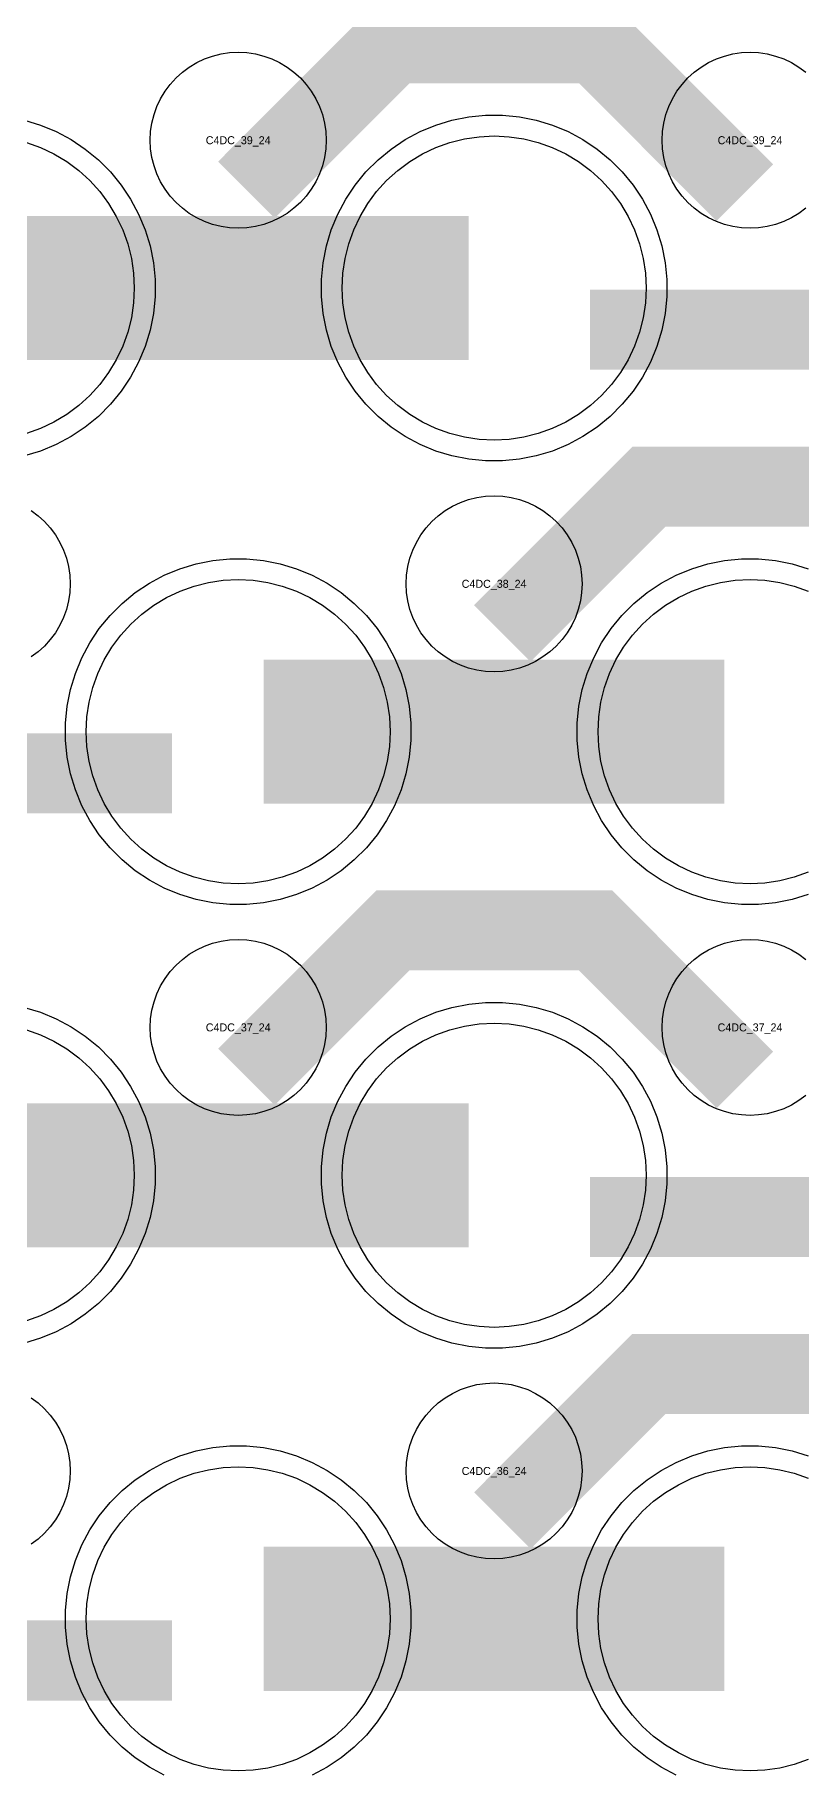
# Model space of a CAD drawing. Extents: x -11880 to 11880, y -14992 to 14992.
# Drawn here: x -4384 to -4144, y -9900 to -9356 of the extents above; entities that cross this region are included whole.
import ezdxf
from ezdxf.enums import TextEntityAlignment as Align

# ---------------------------------------------------------------- set-up
doc = ezdxf.new("R2010")
doc.units = 0
doc.header["$MEASUREMENT"] = 0
for name, color, linetype in [('GDS_775_DT_237', 138, 'CONTINUOUS'), ('RDL1_FS', 34, 'CONTINUOUS'), ('RDL_BS', 160, 'CONTINUOUS')]:
    doc.layers.add(name, color=color, linetype=linetype)

msp = doc.modelspace()

# ---------------------------------------------------------------- linework, layer by layer
at = {"layer": 'RDL1_FS', "color": 240, "true_color": 0xed1f24}
for points in [[(-4240, -9483.074), (-4244.657, -9482.845), (-4249.268, -9482.161), (-4253.791, -9481.029), (-4258.181, -9479.457), (-4262.395, -9477.465), (-4266.395, -9475.067), (-4270.14, -9472.289), (-4273.594, -9469.159), (-4276.724, -9465.705), (-4279.502, -9461.96), (-4281.9, -9457.96), (-4283.892, -9453.746), (-4285.464, -9449.356), (-4286.596, -9444.833), (-4287.28, -9440.222), (-4287.509, -9435.565), (-4287.28, -9430.908), (-4286.596, -9426.297), (-4285.464, -9421.774), (-4283.892, -9417.384), (-4281.9, -9413.17), (-4279.502, -9409.17), (-4276.724, -9405.425), (-4273.594, -9401.971), (-4270.14, -9398.841), (-4266.395, -9396.063), (-4262.395, -9393.665), (-4258.181, -9391.673), (-4253.791, -9390.101), (-4249.268, -9388.969), (-4244.657, -9388.285), (-4240, -9388.056), (-4235.343, -9388.285), (-4230.732, -9388.969), (-4226.209, -9390.101), (-4221.819, -9391.673), (-4217.605, -9393.665), (-4213.605, -9396.063), (-4209.86, -9398.841), (-4206.406, -9401.971), (-4203.276, -9405.425), (-4200.498, -9409.17), (-4198.1, -9413.17), (-4196.108, -9417.384), (-4194.536, -9421.774), (-4193.404, -9426.297), (-4192.72, -9430.908), (-4192.491, -9435.565), (-4192.72, -9440.222), (-4193.404, -9444.833), (-4194.536, -9449.356), (-4196.108, -9453.746), (-4198.1, -9457.96), (-4200.498, -9461.96), (-4203.276, -9465.705), (-4206.406, -9469.159), (-4209.86, -9472.289), (-4213.605, -9475.067), (-4217.605, -9477.465), (-4221.819, -9479.457), (-4226.209, -9481.029), (-4230.732, -9482.161), (-4235.343, -9482.845)], [(-4320, -9898.769), (-4324.657, -9898.54), (-4329.268, -9897.856), (-4333.791, -9896.724), (-4338.181, -9895.152), (-4342.395, -9893.16), (-4346.395, -9890.762), (-4350.14, -9887.984), (-4353.594, -9884.854), (-4356.724, -9881.4), (-4359.502, -9877.655), (-4361.9, -9873.655), (-4363.892, -9869.441), (-4365.464, -9865.051), (-4366.596, -9860.528), (-4367.28, -9855.917), (-4367.509, -9851.26), (-4367.28, -9846.603), (-4366.596, -9841.992), (-4365.464, -9837.469), (-4363.892, -9833.079), (-4361.9, -9828.865), (-4359.502, -9824.865), (-4356.724, -9821.12), (-4353.594, -9817.666), (-4350.14, -9814.536), (-4346.395, -9811.758), (-4342.395, -9809.36), (-4338.181, -9807.368), (-4333.791, -9805.796), (-4329.268, -9804.664), (-4324.657, -9803.98), (-4320, -9803.751), (-4315.343, -9803.98), (-4310.732, -9804.664), (-4306.209, -9805.796), (-4301.819, -9807.368), (-4297.605, -9809.36), (-4293.605, -9811.758), (-4289.86, -9814.536), (-4286.406, -9817.666), (-4283.276, -9821.12), (-4280.498, -9824.865), (-4278.1, -9828.865), (-4276.108, -9833.079), (-4274.536, -9837.469), (-4273.404, -9841.992), (-4272.72, -9846.603), (-4272.491, -9851.26), (-4272.72, -9855.917), (-4273.404, -9860.528), (-4274.536, -9865.051), (-4276.108, -9869.441), (-4278.1, -9873.655), (-4280.498, -9877.655), (-4283.276, -9881.4), (-4286.406, -9884.854), (-4289.86, -9887.984), (-4293.605, -9890.762), (-4297.605, -9893.16), (-4301.819, -9895.152), (-4306.209, -9896.724), (-4310.732, -9897.856), (-4315.343, -9898.54)]]:
    msp.add_lwpolyline(points, close=True, dxfattribs=at)
for points in [[(-4386.209, -9390.101), (-4381.819, -9391.673), (-4377.605, -9393.665), (-4373.605, -9396.063), (-4369.86, -9398.841), (-4366.406, -9401.971), (-4363.276, -9405.425), (-4360.498, -9409.17), (-4358.1, -9413.17), (-4356.108, -9417.384), (-4354.536, -9421.774), (-4353.404, -9426.297), (-4352.72, -9430.908), (-4352.491, -9435.565), (-4352.72, -9440.222), (-4353.404, -9444.833), (-4354.536, -9449.356), (-4356.108, -9453.746), (-4358.1, -9457.96), (-4360.498, -9461.96), (-4363.276, -9465.705), (-4366.406, -9469.159), (-4369.86, -9472.289), (-4373.605, -9475.067), (-4377.605, -9477.465), (-4381.819, -9479.457), (-4386.209, -9481.029)], [(-4141.819, -9895.152), (-4146.209, -9896.724), (-4150.732, -9897.856), (-4155.343, -9898.54), (-4160, -9898.769), (-4164.657, -9898.54), (-4169.268, -9897.856), (-4173.791, -9896.724), (-4178.181, -9895.152), (-4182.395, -9893.16), (-4186.395, -9890.762), (-4190.14, -9887.984), (-4193.594, -9884.854), (-4196.724, -9881.4), (-4199.502, -9877.655), (-4201.9, -9873.655), (-4203.892, -9869.441), (-4205.464, -9865.051), (-4206.596, -9860.528), (-4207.28, -9855.917), (-4207.509, -9851.26), (-4207.28, -9846.603), (-4206.596, -9841.992), (-4205.464, -9837.469), (-4203.892, -9833.079), (-4201.9, -9828.865), (-4199.502, -9824.865), (-4196.724, -9821.12), (-4193.594, -9817.666), (-4190.14, -9814.536), (-4186.395, -9811.758), (-4182.395, -9809.36), (-4178.181, -9807.368), (-4173.791, -9805.796), (-4169.268, -9804.664), (-4164.657, -9803.98), (-4160, -9803.751), (-4155.343, -9803.98), (-4150.732, -9804.664), (-4146.209, -9805.796), (-4141.819, -9807.368)]]:
    msp.add_lwpolyline(points, dxfattribs=at)
for points in [[(-4391.998, -9435.565, 45, 45, 0), (-4319.998, -9435.565, 45, 45, 0)], [(-4319.998, -9435.565, 45, 45, 0), (-4247.998, -9435.565, 45, 45, 0)], [(-4311.998, -9851.26, 45, 45, 0), (-4239.998, -9851.26, 45, 45, 0)], [(-4239.998, -9851.26, 45, 45, 0), (-4167.998, -9851.26, 45, 45, 0)]]:
    msp.add_lwpolyline(points, format="xyseb", dxfattribs=at)
at = {"layer": 'RDL1_FS'}
for points in [[(-4320, -9621.639), (-4324.657, -9621.41), (-4329.268, -9620.726), (-4333.791, -9619.594), (-4338.181, -9618.022), (-4342.395, -9616.03), (-4346.395, -9613.632), (-4350.14, -9610.854), (-4353.594, -9607.724), (-4356.724, -9604.27), (-4359.502, -9600.525), (-4361.9, -9596.525), (-4363.892, -9592.311), (-4365.464, -9587.921), (-4366.596, -9583.398), (-4367.28, -9578.787), (-4367.509, -9574.13), (-4367.28, -9569.473), (-4366.596, -9564.862), (-4365.464, -9560.339), (-4363.892, -9555.949), (-4361.9, -9551.735), (-4359.502, -9547.735), (-4356.724, -9543.99), (-4353.594, -9540.536), (-4350.14, -9537.406), (-4346.395, -9534.628), (-4342.395, -9532.23), (-4338.181, -9530.238), (-4333.791, -9528.666), (-4329.268, -9527.534), (-4324.657, -9526.85), (-4320, -9526.621), (-4315.343, -9526.85), (-4310.732, -9527.534), (-4306.209, -9528.666), (-4301.819, -9530.238), (-4297.605, -9532.23), (-4293.605, -9534.628), (-4289.86, -9537.406), (-4286.406, -9540.536), (-4283.276, -9543.99), (-4280.498, -9547.735), (-4278.1, -9551.735), (-4276.108, -9555.949), (-4274.536, -9560.339), (-4273.404, -9564.862), (-4272.72, -9569.473), (-4272.491, -9574.13), (-4272.72, -9578.787), (-4273.404, -9583.398), (-4274.536, -9587.921), (-4276.108, -9592.311), (-4278.1, -9596.525), (-4280.498, -9600.525), (-4283.276, -9604.27), (-4286.406, -9607.724), (-4289.86, -9610.854), (-4293.605, -9613.632), (-4297.605, -9616.03), (-4301.819, -9618.022), (-4306.209, -9619.594), (-4310.732, -9620.726), (-4315.343, -9621.41)], [(-4240, -9760.204), (-4244.657, -9759.975), (-4249.268, -9759.291), (-4253.791, -9758.159), (-4258.181, -9756.587), (-4262.395, -9754.595), (-4266.395, -9752.197), (-4270.14, -9749.419), (-4273.594, -9746.289), (-4276.724, -9742.835), (-4279.502, -9739.09), (-4281.9, -9735.09), (-4283.892, -9730.876), (-4285.464, -9726.486), (-4286.596, -9721.963), (-4287.28, -9717.352), (-4287.509, -9712.695), (-4287.28, -9708.038), (-4286.596, -9703.427), (-4285.464, -9698.904), (-4283.892, -9694.514), (-4281.9, -9690.3), (-4279.502, -9686.3), (-4276.724, -9682.555), (-4273.594, -9679.101), (-4270.14, -9675.971), (-4266.395, -9673.193), (-4262.395, -9670.795), (-4258.181, -9668.803), (-4253.791, -9667.231), (-4249.268, -9666.099), (-4244.657, -9665.415), (-4240, -9665.186), (-4235.343, -9665.415), (-4230.732, -9666.099), (-4226.209, -9667.231), (-4221.819, -9668.803), (-4217.605, -9670.795), (-4213.605, -9673.193), (-4209.86, -9675.971), (-4206.406, -9679.101), (-4203.276, -9682.555), (-4200.498, -9686.3), (-4198.1, -9690.3), (-4196.108, -9694.514), (-4194.536, -9698.904), (-4193.404, -9703.427), (-4192.72, -9708.038), (-4192.491, -9712.695), (-4192.72, -9717.352), (-4193.404, -9721.963), (-4194.536, -9726.486), (-4196.108, -9730.876), (-4198.1, -9735.09), (-4200.498, -9739.09), (-4203.276, -9742.835), (-4206.406, -9746.289), (-4209.86, -9749.419), (-4213.605, -9752.197), (-4217.605, -9754.595), (-4221.819, -9756.587), (-4226.209, -9758.159), (-4230.732, -9759.291), (-4235.343, -9759.975)]]:
    msp.add_lwpolyline(points, close=True, dxfattribs=at)
for points in [[(-4141.819, -9618.022), (-4146.209, -9619.594), (-4150.732, -9620.726), (-4155.343, -9621.41), (-4160, -9621.639), (-4164.657, -9621.41), (-4169.268, -9620.726), (-4173.791, -9619.594), (-4178.181, -9618.022), (-4182.395, -9616.03), (-4186.395, -9613.632), (-4190.14, -9610.854), (-4193.594, -9607.724), (-4196.724, -9604.27), (-4199.502, -9600.525), (-4201.9, -9596.525), (-4203.892, -9592.311), (-4205.464, -9587.921), (-4206.596, -9583.398), (-4207.28, -9578.787), (-4207.509, -9574.13), (-4207.28, -9569.473), (-4206.596, -9564.862), (-4205.464, -9560.339), (-4203.892, -9555.949), (-4201.9, -9551.735), (-4199.502, -9547.735), (-4196.724, -9543.99), (-4193.594, -9540.536), (-4190.14, -9537.406), (-4186.395, -9534.628), (-4182.395, -9532.23), (-4178.181, -9530.238), (-4173.791, -9528.666), (-4169.268, -9527.534), (-4164.657, -9526.85), (-4160, -9526.621), (-4155.343, -9526.85), (-4150.732, -9527.534), (-4146.209, -9528.666), (-4141.819, -9530.238)], [(-4386.209, -9667.231), (-4381.819, -9668.803), (-4377.605, -9670.795), (-4373.605, -9673.193), (-4369.86, -9675.971), (-4366.406, -9679.101), (-4363.276, -9682.555), (-4360.498, -9686.3), (-4358.1, -9690.3), (-4356.108, -9694.514), (-4354.536, -9698.904), (-4353.404, -9703.427), (-4352.72, -9708.038), (-4352.491, -9712.695), (-4352.72, -9717.352), (-4353.404, -9721.963), (-4354.536, -9726.486), (-4356.108, -9730.876), (-4358.1, -9735.09), (-4360.498, -9739.09), (-4363.276, -9742.835), (-4366.406, -9746.289), (-4369.86, -9749.419), (-4373.605, -9752.197), (-4377.605, -9754.595), (-4381.819, -9756.587), (-4386.209, -9758.159)]]:
    msp.add_lwpolyline(points, dxfattribs=at)
for points in [[(-4311.998, -9574.13, 45, 45, 0), (-4239.998, -9574.13, 45, 45, 0)], [(-4239.998, -9574.13, 45, 45, 0), (-4167.998, -9574.13, 45, 45, 0)], [(-4391.998, -9712.695, 45, 45, 0), (-4319.998, -9712.695, 45, 45, 0)], [(-4319.998, -9712.695, 45, 45, 0), (-4247.998, -9712.695, 45, 45, 0)]]:
    msp.add_lwpolyline(points, format="xyseb", dxfattribs=at)
at = {"layer": 'RDL_BS'}
for points in [[(-4317.438, -9404.879, 25, 25, 0), (-4271.623, -9359.064, 25, 25, 0), (-4238.07, -9359.064, 25, 25, 0)], [(-4161.599, -9405.778, 25, 25, 0), (-4208.313, -9359.064, 25, 25, 0), (-4238.071, -9359.064, 25, 25, 0)], [(-4237.438, -9543.444, 25, 25, 0), (-4191.623, -9497.629, 25, 25, 0), (-4158.07, -9497.629, 25, 25, 0)], [(-4081.599, -9544.343, 25, 25, 0), (-4128.313, -9497.629, 25, 25, 0), (-4158.071, -9497.629, 25, 25, 0)], [(-4449.984, -9587.143, 25, 25, 0), (-4340.719, -9587.143, 25, 25, 0)], [(-4317.438, -9682.009, 25, 25, 0), (-4271.623, -9636.194, 25, 25, 0), (-4238.07, -9636.194, 25, 25, 0)], [(-4161.599, -9682.908, 25, 25, 0), (-4208.313, -9636.194, 25, 25, 0), (-4238.071, -9636.194, 25, 25, 0)], [(-4209.984, -9725.708, 25, 25, 0), (-4100.719, -9725.708, 25, 25, 0)], [(-4237.438, -9820.574, 25, 25, 0), (-4191.623, -9774.759, 25, 25, 0), (-4158.07, -9774.759, 25, 25, 0)], [(-4081.599, -9821.473, 25, 25, 0), (-4128.313, -9774.759, 25, 25, 0), (-4158.071, -9774.759, 25, 25, 0)]]:
    msp.add_lwpolyline(points, format="xyseb", dxfattribs=at)
for points in [[(-4320, -9416.871), (-4322.693, -9416.739), (-4325.365, -9416.343), (-4327.984, -9415.686), (-4330.519, -9414.779), (-4332.956, -9413.627), (-4335.28, -9412.234), (-4337.443, -9410.631), (-4339.442, -9408.819), (-4341.254, -9406.82), (-4342.857, -9404.657), (-4344.25, -9402.333), (-4345.402, -9399.896), (-4346.309, -9397.361), (-4346.966, -9394.742), (-4347.362, -9392.07), (-4347.494, -9389.377), (-4347.362, -9386.684), (-4346.966, -9384.012), (-4346.309, -9381.393), (-4345.402, -9378.858), (-4344.25, -9376.421), (-4342.857, -9374.097), (-4341.254, -9371.934), (-4339.442, -9369.935), (-4337.443, -9368.123), (-4335.28, -9366.52), (-4332.956, -9365.127), (-4330.519, -9363.975), (-4327.984, -9363.068), (-4325.365, -9362.411), (-4322.693, -9362.015), (-4320, -9361.883), (-4317.307, -9362.015), (-4314.635, -9362.411), (-4312.016, -9363.068), (-4309.481, -9363.975), (-4307.044, -9365.127), (-4304.72, -9366.52), (-4302.557, -9368.123), (-4300.558, -9369.935), (-4298.746, -9371.934), (-4297.143, -9374.097), (-4295.75, -9376.421), (-4294.598, -9378.858), (-4293.691, -9381.393), (-4293.034, -9384.012), (-4292.638, -9386.684), (-4292.506, -9389.377), (-4292.638, -9392.07), (-4293.034, -9394.742), (-4293.691, -9397.361), (-4294.598, -9399.896), (-4295.75, -9402.333), (-4297.143, -9404.657), (-4298.746, -9406.82), (-4300.558, -9408.819), (-4302.557, -9410.631), (-4304.72, -9412.234), (-4307.044, -9413.627), (-4309.481, -9414.779), (-4312.016, -9415.686), (-4314.635, -9416.343), (-4317.307, -9416.739)], [(-4240, -9555.436), (-4242.693, -9555.304), (-4245.365, -9554.908), (-4247.984, -9554.251), (-4250.519, -9553.344), (-4252.956, -9552.192), (-4255.28, -9550.799), (-4257.443, -9549.196), (-4259.442, -9547.384), (-4261.254, -9545.385), (-4262.857, -9543.222), (-4264.25, -9540.898), (-4265.402, -9538.461), (-4266.309, -9535.926), (-4266.966, -9533.307), (-4267.362, -9530.635), (-4267.494, -9527.942), (-4267.362, -9525.249), (-4266.966, -9522.577), (-4266.309, -9519.958), (-4265.402, -9517.423), (-4264.25, -9514.986), (-4262.857, -9512.662), (-4261.254, -9510.499), (-4259.442, -9508.5), (-4257.443, -9506.688), (-4255.28, -9505.085), (-4252.956, -9503.692), (-4250.519, -9502.54), (-4247.984, -9501.633), (-4245.365, -9500.976), (-4242.693, -9500.58), (-4240, -9500.448), (-4237.307, -9500.58), (-4234.635, -9500.976), (-4232.016, -9501.633), (-4229.481, -9502.54), (-4227.044, -9503.692), (-4224.72, -9505.085), (-4222.557, -9506.688), (-4220.558, -9508.5), (-4218.746, -9510.499), (-4217.143, -9512.662), (-4215.75, -9514.986), (-4214.598, -9517.423), (-4213.691, -9519.958), (-4213.034, -9522.577), (-4212.638, -9525.249), (-4212.506, -9527.942), (-4212.638, -9530.635), (-4213.034, -9533.307), (-4213.691, -9535.926), (-4214.598, -9538.461), (-4215.75, -9540.898), (-4217.143, -9543.222), (-4218.746, -9545.385), (-4220.558, -9547.384), (-4222.557, -9549.196), (-4224.72, -9550.799), (-4227.044, -9552.192), (-4229.481, -9553.344), (-4232.016, -9554.251), (-4234.635, -9554.908), (-4237.307, -9555.304)], [(-4322.644, -9628.13), (-4327.938, -9627.613), (-4333.165, -9626.567), (-4338.205, -9625.036), (-4343.115, -9623.005), (-4347.777, -9620.513), (-4352.191, -9617.566), (-4356.292, -9614.204), (-4360.074, -9610.422), (-4363.436, -9606.321), (-4366.383, -9601.907), (-4368.875, -9597.245), (-4370.906, -9592.335), (-4372.437, -9587.295), (-4373.483, -9582.068), (-4374, -9576.774), (-4374, -9571.486), (-4373.483, -9566.192), (-4372.437, -9560.965), (-4370.906, -9555.925), (-4368.875, -9551.015), (-4366.383, -9546.353), (-4363.436, -9541.939), (-4360.074, -9537.838), (-4356.292, -9534.056), (-4352.191, -9530.694), (-4347.777, -9527.747), (-4343.115, -9525.255), (-4338.205, -9523.224), (-4333.165, -9521.693), (-4327.938, -9520.647), (-4322.644, -9520.13), (-4317.356, -9520.13), (-4312.062, -9520.647), (-4306.835, -9521.693), (-4301.795, -9523.224), (-4296.885, -9525.255), (-4292.223, -9527.747), (-4287.809, -9530.694), (-4283.708, -9534.056), (-4279.926, -9537.838), (-4276.564, -9541.939), (-4273.617, -9546.353), (-4271.125, -9551.015), (-4269.094, -9555.925), (-4267.563, -9560.965), (-4266.517, -9566.192), (-4266, -9571.486), (-4266, -9576.774), (-4266.517, -9582.068), (-4267.563, -9587.295), (-4269.094, -9592.335), (-4271.125, -9597.245), (-4273.617, -9601.907), (-4276.564, -9606.321), (-4279.926, -9610.422), (-4283.708, -9614.204), (-4287.809, -9617.566), (-4292.223, -9620.513), (-4296.885, -9623.005), (-4301.795, -9625.036), (-4306.835, -9626.567), (-4312.062, -9627.613), (-4317.356, -9628.13)], [(-4320, -9694.001), (-4322.693, -9693.869), (-4325.365, -9693.473), (-4327.984, -9692.816), (-4330.519, -9691.909), (-4332.956, -9690.757), (-4335.28, -9689.364), (-4337.443, -9687.761), (-4339.442, -9685.949), (-4341.254, -9683.95), (-4342.857, -9681.787), (-4344.25, -9679.463), (-4345.402, -9677.026), (-4346.309, -9674.491), (-4346.966, -9671.872), (-4347.362, -9669.2), (-4347.494, -9666.507), (-4347.362, -9663.814), (-4346.966, -9661.142), (-4346.309, -9658.523), (-4345.402, -9655.988), (-4344.25, -9653.551), (-4342.857, -9651.227), (-4341.254, -9649.064), (-4339.442, -9647.065), (-4337.443, -9645.253), (-4335.28, -9643.65), (-4332.956, -9642.257), (-4330.519, -9641.105), (-4327.984, -9640.198), (-4325.365, -9639.541), (-4322.693, -9639.145), (-4320, -9639.013), (-4317.307, -9639.145), (-4314.635, -9639.541), (-4312.016, -9640.198), (-4309.481, -9641.105), (-4307.044, -9642.257), (-4304.72, -9643.65), (-4302.557, -9645.253), (-4300.558, -9647.065), (-4298.746, -9649.064), (-4297.143, -9651.227), (-4295.75, -9653.551), (-4294.598, -9655.988), (-4293.691, -9658.523), (-4293.034, -9661.142), (-4292.638, -9663.814), (-4292.506, -9666.507), (-4292.638, -9669.2), (-4293.034, -9671.872), (-4293.691, -9674.491), (-4294.598, -9677.026), (-4295.75, -9679.463), (-4297.143, -9681.787), (-4298.746, -9683.95), (-4300.558, -9685.949), (-4302.557, -9687.761), (-4304.72, -9689.364), (-4307.044, -9690.757), (-4309.481, -9691.909), (-4312.016, -9692.816), (-4314.635, -9693.473), (-4317.307, -9693.869)], [(-4242.644, -9766.695), (-4247.938, -9766.178), (-4253.165, -9765.132), (-4258.205, -9763.601), (-4263.115, -9761.57), (-4267.777, -9759.078), (-4272.191, -9756.131), (-4276.292, -9752.769), (-4280.074, -9748.987), (-4283.436, -9744.886), (-4286.383, -9740.472), (-4288.875, -9735.81), (-4290.906, -9730.9), (-4292.437, -9725.86), (-4293.483, -9720.633), (-4294, -9715.339), (-4294, -9710.051), (-4293.483, -9704.757), (-4292.437, -9699.53), (-4290.906, -9694.49), (-4288.875, -9689.58), (-4286.383, -9684.918), (-4283.436, -9680.504), (-4280.074, -9676.403), (-4276.292, -9672.621), (-4272.191, -9669.259), (-4267.777, -9666.312), (-4263.115, -9663.82), (-4258.205, -9661.789), (-4253.165, -9660.258), (-4247.938, -9659.212), (-4242.644, -9658.695), (-4237.356, -9658.695), (-4232.062, -9659.212), (-4226.835, -9660.258), (-4221.795, -9661.789), (-4216.885, -9663.82), (-4212.223, -9666.312), (-4207.809, -9669.259), (-4203.708, -9672.621), (-4199.926, -9676.403), (-4196.564, -9680.504), (-4193.617, -9684.918), (-4191.125, -9689.58), (-4189.094, -9694.49), (-4187.563, -9699.53), (-4186.517, -9704.757), (-4186, -9710.051), (-4186, -9715.339), (-4186.517, -9720.633), (-4187.563, -9725.86), (-4189.094, -9730.9), (-4191.125, -9735.81), (-4193.617, -9740.472), (-4196.564, -9744.886), (-4199.926, -9748.987), (-4203.708, -9752.769), (-4207.809, -9756.131), (-4212.223, -9759.078), (-4216.885, -9761.57), (-4221.795, -9763.601), (-4226.835, -9765.132), (-4232.062, -9766.178), (-4237.356, -9766.695)], [(-4240, -9832.566), (-4242.693, -9832.434), (-4245.365, -9832.038), (-4247.984, -9831.381), (-4250.519, -9830.474), (-4252.956, -9829.322), (-4255.28, -9827.929), (-4257.443, -9826.326), (-4259.442, -9824.514), (-4261.254, -9822.515), (-4262.857, -9820.352), (-4264.25, -9818.028), (-4265.402, -9815.591), (-4266.309, -9813.056), (-4266.966, -9810.437), (-4267.362, -9807.765), (-4267.494, -9805.072), (-4267.362, -9802.379), (-4266.966, -9799.707), (-4266.309, -9797.088), (-4265.402, -9794.553), (-4264.25, -9792.116), (-4262.857, -9789.792), (-4261.254, -9787.629), (-4259.442, -9785.63), (-4257.443, -9783.818), (-4255.28, -9782.215), (-4252.956, -9780.822), (-4250.519, -9779.67), (-4247.984, -9778.763), (-4245.365, -9778.106), (-4242.693, -9777.71), (-4240, -9777.578), (-4237.307, -9777.71), (-4234.635, -9778.106), (-4232.016, -9778.763), (-4229.481, -9779.67), (-4227.044, -9780.822), (-4224.72, -9782.215), (-4222.557, -9783.818), (-4220.558, -9785.63), (-4218.746, -9787.629), (-4217.143, -9789.792), (-4215.75, -9792.116), (-4214.598, -9794.553), (-4213.691, -9797.088), (-4213.034, -9799.707), (-4212.638, -9802.379), (-4212.506, -9805.072), (-4212.638, -9807.765), (-4213.034, -9810.437), (-4213.691, -9813.056), (-4214.598, -9815.591), (-4215.75, -9818.028), (-4217.143, -9820.352), (-4218.746, -9822.515), (-4220.558, -9824.514), (-4222.557, -9826.326), (-4224.72, -9827.929), (-4227.044, -9829.322), (-4229.481, -9830.474), (-4232.016, -9831.381), (-4234.635, -9832.038), (-4237.307, -9832.434)]]:
    msp.add_lwpolyline(points, close=True, dxfattribs=at)
for points in [[(-4142.557, -9410.631), (-4144.72, -9412.234), (-4147.044, -9413.627), (-4149.481, -9414.779), (-4152.016, -9415.686), (-4154.635, -9416.343), (-4157.307, -9416.739), (-4160, -9416.871), (-4162.693, -9416.739), (-4165.365, -9416.343), (-4167.984, -9415.686), (-4170.519, -9414.779), (-4172.956, -9413.627), (-4175.28, -9412.234), (-4177.443, -9410.631), (-4179.442, -9408.819), (-4181.254, -9406.82), (-4182.857, -9404.657), (-4184.25, -9402.333), (-4185.402, -9399.896), (-4186.309, -9397.361), (-4186.966, -9394.742), (-4187.362, -9392.07), (-4187.494, -9389.377), (-4187.362, -9386.684), (-4186.966, -9384.012), (-4186.309, -9381.393), (-4185.402, -9378.858), (-4184.25, -9376.421), (-4182.857, -9374.097), (-4181.254, -9371.934), (-4179.442, -9369.935), (-4177.443, -9368.123), (-4175.28, -9366.52), (-4172.956, -9365.127), (-4170.519, -9363.975), (-4167.984, -9363.068), (-4165.365, -9362.411), (-4162.693, -9362.015), (-4160, -9361.883), (-4157.307, -9362.015), (-4154.635, -9362.411), (-4152.016, -9363.068), (-4149.481, -9363.975), (-4147.044, -9365.127), (-4144.72, -9366.52), (-4142.557, -9368.123)], [(-4384.72, -9505.085), (-4382.557, -9506.688), (-4380.558, -9508.5), (-4378.746, -9510.499), (-4377.143, -9512.662), (-4375.75, -9514.986), (-4374.598, -9517.423), (-4373.691, -9519.958), (-4373.034, -9522.577), (-4372.638, -9525.249), (-4372.506, -9527.942), (-4372.638, -9530.635), (-4373.034, -9533.307), (-4373.691, -9535.926), (-4374.598, -9538.461), (-4375.75, -9540.898), (-4377.143, -9543.222), (-4378.746, -9545.385), (-4380.558, -9547.384), (-4382.557, -9549.196), (-4384.72, -9550.799)], [(-4141.795, -9625.036), (-4146.835, -9626.567), (-4152.062, -9627.613), (-4157.356, -9628.13), (-4162.644, -9628.13), (-4167.938, -9627.613), (-4173.165, -9626.567), (-4178.205, -9625.036), (-4183.115, -9623.005), (-4187.777, -9620.513), (-4192.191, -9617.566), (-4196.292, -9614.204), (-4200.074, -9610.422), (-4203.436, -9606.321), (-4206.383, -9601.907), (-4208.875, -9597.245), (-4210.906, -9592.335), (-4212.437, -9587.295), (-4213.483, -9582.068), (-4214, -9576.774), (-4214, -9571.486), (-4213.483, -9566.192), (-4212.437, -9560.965), (-4210.906, -9555.925), (-4208.875, -9551.015), (-4206.383, -9546.353), (-4203.436, -9541.939), (-4200.074, -9537.838), (-4196.292, -9534.056), (-4192.191, -9530.694), (-4187.777, -9527.747), (-4183.115, -9525.255), (-4178.205, -9523.224), (-4173.165, -9521.693), (-4167.938, -9520.647), (-4162.644, -9520.13), (-4157.356, -9520.13), (-4152.062, -9520.647), (-4146.835, -9521.693), (-4141.795, -9523.224)], [(-4142.557, -9687.761), (-4144.72, -9689.364), (-4147.044, -9690.757), (-4149.481, -9691.909), (-4152.016, -9692.816), (-4154.635, -9693.473), (-4157.307, -9693.869), (-4160, -9694.001), (-4162.693, -9693.869), (-4165.365, -9693.473), (-4167.984, -9692.816), (-4170.519, -9691.909), (-4172.956, -9690.757), (-4175.28, -9689.364), (-4177.443, -9687.761), (-4179.442, -9685.949), (-4181.254, -9683.95), (-4182.857, -9681.787), (-4184.25, -9679.463), (-4185.402, -9677.026), (-4186.309, -9674.491), (-4186.966, -9671.872), (-4187.362, -9669.2), (-4187.494, -9666.507), (-4187.362, -9663.814), (-4186.966, -9661.142), (-4186.309, -9658.523), (-4185.402, -9655.988), (-4184.25, -9653.551), (-4182.857, -9651.227), (-4181.254, -9649.064), (-4179.442, -9647.065), (-4177.443, -9645.253), (-4175.28, -9643.65), (-4172.956, -9642.257), (-4170.519, -9641.105), (-4167.984, -9640.198), (-4165.365, -9639.541), (-4162.693, -9639.145), (-4160, -9639.013), (-4157.307, -9639.145), (-4154.635, -9639.541), (-4152.016, -9640.198), (-4149.481, -9641.105), (-4147.044, -9642.257), (-4144.72, -9643.65), (-4142.557, -9645.253)], [(-4386.835, -9660.258), (-4381.795, -9661.789), (-4376.885, -9663.82), (-4372.223, -9666.312), (-4367.809, -9669.259), (-4363.708, -9672.621), (-4359.926, -9676.403), (-4356.564, -9680.504), (-4353.617, -9684.918), (-4351.125, -9689.58), (-4349.094, -9694.49), (-4347.563, -9699.53), (-4346.517, -9704.757), (-4346, -9710.051), (-4346, -9715.339), (-4346.517, -9720.633), (-4347.563, -9725.86), (-4349.094, -9730.9), (-4351.125, -9735.81), (-4353.617, -9740.472), (-4356.564, -9744.886), (-4359.926, -9748.987), (-4363.708, -9752.769), (-4367.809, -9756.131), (-4372.223, -9759.078), (-4376.885, -9761.57), (-4381.795, -9763.601), (-4386.835, -9765.132)], [(-4384.72, -9782.215), (-4382.557, -9783.818), (-4380.558, -9785.63), (-4378.746, -9787.629), (-4377.143, -9789.792), (-4375.75, -9792.116), (-4374.598, -9794.553), (-4373.691, -9797.088), (-4373.034, -9799.707), (-4372.638, -9802.379), (-4372.506, -9805.072), (-4372.638, -9807.765), (-4373.034, -9810.437), (-4373.691, -9813.056), (-4374.598, -9815.591), (-4375.75, -9818.028), (-4377.143, -9820.352), (-4378.746, -9822.515), (-4380.558, -9824.514), (-4382.557, -9826.326), (-4384.72, -9827.929)]]:
    msp.add_lwpolyline(points, dxfattribs=at)
at = {"layer": 'RDL_BS', "color": 240, "true_color": 0xed1f24}
for points in [[(-4386.835, -9383.128), (-4381.795, -9384.659), (-4376.885, -9386.69), (-4372.223, -9389.182), (-4367.809, -9392.129), (-4363.708, -9395.491), (-4359.926, -9399.273), (-4356.564, -9403.374), (-4353.617, -9407.788), (-4351.125, -9412.45), (-4349.094, -9417.36), (-4347.563, -9422.4), (-4346.517, -9427.627), (-4346, -9432.921), (-4346, -9438.209), (-4346.517, -9443.503), (-4347.563, -9448.73), (-4349.094, -9453.77), (-4351.125, -9458.68), (-4353.617, -9463.342), (-4356.564, -9467.756), (-4359.926, -9471.857), (-4363.708, -9475.639), (-4367.809, -9479.001), (-4372.223, -9481.948), (-4376.885, -9484.44), (-4381.795, -9486.471), (-4386.835, -9488.002)], [(-4343.115, -9900.135), (-4347.777, -9897.643), (-4352.191, -9894.696), (-4356.292, -9891.334), (-4360.074, -9887.552), (-4363.436, -9883.451), (-4366.383, -9879.037), (-4368.875, -9874.375), (-4370.906, -9869.465), (-4372.437, -9864.425), (-4373.483, -9859.198), (-4374, -9853.904), (-4374, -9848.616), (-4373.483, -9843.322), (-4372.437, -9838.095), (-4370.906, -9833.055), (-4368.875, -9828.145), (-4366.383, -9823.483), (-4363.436, -9819.069), (-4360.074, -9814.968), (-4356.292, -9811.186), (-4352.191, -9807.824), (-4347.777, -9804.877), (-4343.115, -9802.385), (-4338.205, -9800.354), (-4333.165, -9798.823), (-4327.938, -9797.777), (-4322.644, -9797.26), (-4317.356, -9797.26), (-4312.062, -9797.777), (-4306.835, -9798.823), (-4301.795, -9800.354), (-4296.885, -9802.385), (-4292.223, -9804.877), (-4287.809, -9807.824), (-4283.708, -9811.186), (-4279.926, -9814.968), (-4276.564, -9819.069), (-4273.617, -9823.483), (-4271.125, -9828.145), (-4269.094, -9833.055), (-4267.563, -9838.095), (-4266.517, -9843.322), (-4266, -9848.616), (-4266, -9853.904), (-4266.517, -9859.198), (-4267.563, -9864.425), (-4269.094, -9869.465), (-4271.125, -9874.375), (-4273.617, -9879.037), (-4276.564, -9883.451), (-4279.926, -9887.552), (-4283.708, -9891.334), (-4287.809, -9894.696), (-4292.223, -9897.643), (-4296.885, -9900.135)], [(-4183.115, -9900.135), (-4187.777, -9897.643), (-4192.191, -9894.696), (-4196.292, -9891.334), (-4200.074, -9887.552), (-4203.436, -9883.451), (-4206.383, -9879.037), (-4208.875, -9874.375), (-4210.906, -9869.465), (-4212.437, -9864.425), (-4213.483, -9859.198), (-4214, -9853.904), (-4214, -9848.616), (-4213.483, -9843.322), (-4212.437, -9838.095), (-4210.906, -9833.055), (-4208.875, -9828.145), (-4206.383, -9823.483), (-4203.436, -9819.069), (-4200.074, -9814.968), (-4196.292, -9811.186), (-4192.191, -9807.824), (-4187.777, -9804.877), (-4183.115, -9802.385), (-4178.205, -9800.354), (-4173.165, -9798.823), (-4167.938, -9797.777), (-4162.644, -9797.26), (-4157.356, -9797.26), (-4152.062, -9797.777), (-4146.835, -9798.823), (-4141.795, -9800.354)]]:
    msp.add_lwpolyline(points, dxfattribs=at)
msp.add_lwpolyline([(-4242.644, -9489.565), (-4247.938, -9489.048), (-4253.165, -9488.002), (-4258.205, -9486.471), (-4263.115, -9484.44), (-4267.777, -9481.948), (-4272.191, -9479.001), (-4276.292, -9475.639), (-4280.074, -9471.857), (-4283.436, -9467.756), (-4286.383, -9463.342), (-4288.875, -9458.68), (-4290.906, -9453.77), (-4292.437, -9448.73), (-4293.483, -9443.503), (-4294, -9438.209), (-4294, -9432.921), (-4293.483, -9427.627), (-4292.437, -9422.4), (-4290.906, -9417.36), (-4288.875, -9412.45), (-4286.383, -9407.788), (-4283.436, -9403.374), (-4280.074, -9399.273), (-4276.292, -9395.491), (-4272.191, -9392.129), (-4267.777, -9389.182), (-4263.115, -9386.69), (-4258.205, -9384.659), (-4253.165, -9383.128), (-4247.938, -9382.082), (-4242.644, -9381.565), (-4237.356, -9381.565), (-4232.062, -9382.082), (-4226.835, -9383.128), (-4221.795, -9384.659), (-4216.885, -9386.69), (-4212.223, -9389.182), (-4207.809, -9392.129), (-4203.708, -9395.491), (-4199.926, -9399.273), (-4196.564, -9403.374), (-4193.617, -9407.788), (-4191.125, -9412.45), (-4189.094, -9417.36), (-4187.563, -9422.4), (-4186.517, -9427.627), (-4186, -9432.921), (-4186, -9438.209), (-4186.517, -9443.503), (-4187.563, -9448.73), (-4189.094, -9453.77), (-4191.125, -9458.68), (-4193.617, -9463.342), (-4196.564, -9467.756), (-4199.926, -9471.857), (-4203.708, -9475.639), (-4207.809, -9479.001), (-4212.223, -9481.948), (-4216.885, -9484.44), (-4221.795, -9486.471), (-4226.835, -9488.002), (-4232.062, -9489.048), (-4237.356, -9489.565)], close=True, dxfattribs=at)
for points in [[(-4209.984, -9448.578, 25, 25, 0), (-4100.719, -9448.578, 25, 25, 0)], [(-4449.984, -9864.273, 25, 25, 0), (-4340.719, -9864.273, 25, 25, 0)]]:
    msp.add_lwpolyline(points, format="xyseb", dxfattribs=at)

# ---------------------------------------------------------------- texts
at = {"layer": 'GDS_775_DT_237'}
for s, p in [('C4DC_39_24', (-4320, -9389.377)), ('C4DC_39_24', (-4320, -9389.377)), ('C4DC_39_24', (-4160, -9389.377)), ('C4DC_39_24', (-4160, -9389.377)), ('C4DC_38_24', (-4240, -9527.942)), ('C4DC_38_24', (-4240, -9527.942)), ('C4DC_37_24', (-4320, -9666.507)), ('C4DC_37_24', (-4320, -9666.507)), ('C4DC_37_24', (-4160, -9666.507)), ('C4DC_37_24', (-4160, -9666.507)), ('C4DC_36_24', (-4240, -9805.072)), ('C4DC_36_24', (-4240, -9805.072))]:
    msp.add_text(s, height=2.5, dxfattribs=at).set_placement(p, align=Align.MIDDLE_CENTER)

doc.saveas('drawing.dxf')
